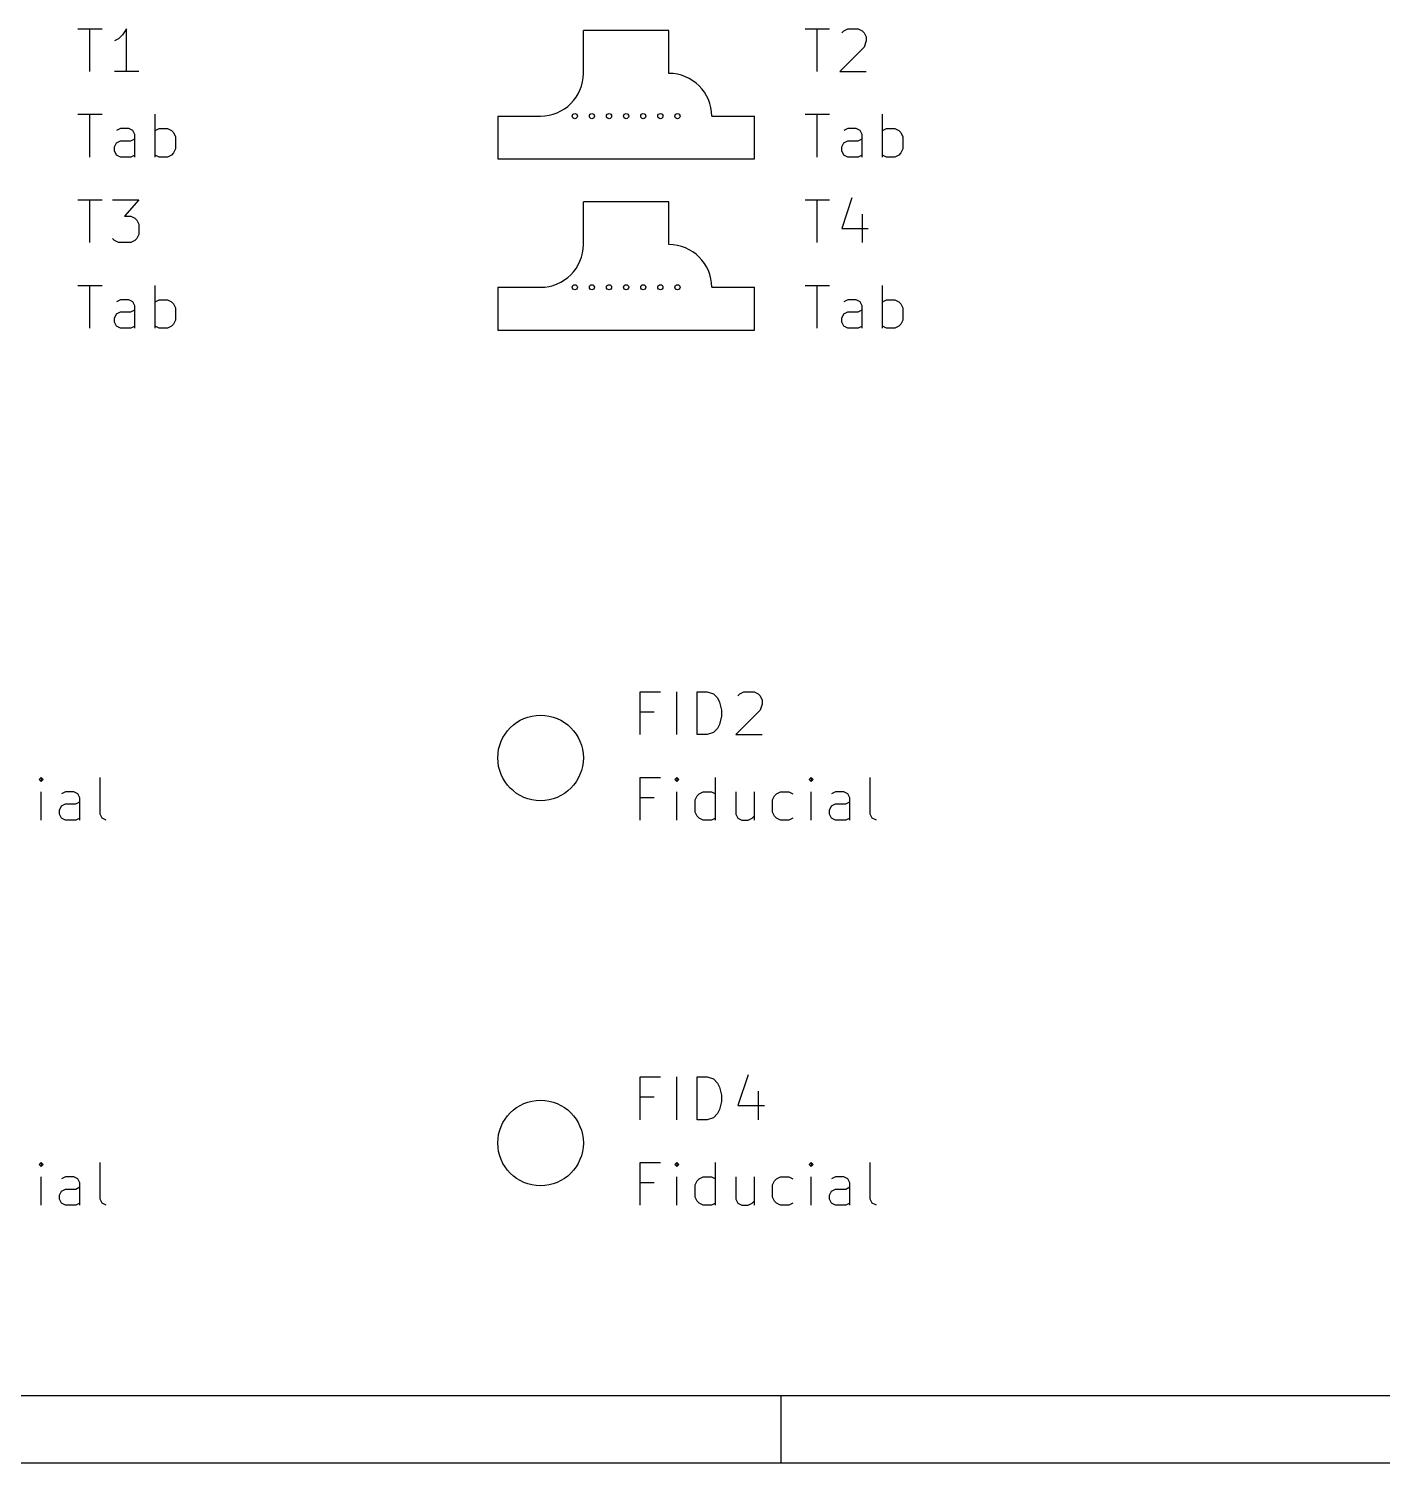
# Model space of a CAD drawing. Header units: millimetres. Extents: x 10 to 287, y -200 to -10.
# Drawn here: x 87.68 to 127.86, y -200.01 to -157.42 of the extents above; entities that cross this region are included whole.
import ezdxf

# ---------------------------------------------------------------- set-up
doc = ezdxf.new("R2010")
doc.units = ezdxf.units.MM
doc.layers.add('GREENSIXTYFIVE', color=129, linetype='CONTINUOUS')
doc.layers.add('RED', color=14, linetype='CONTINUOUS')

msp = doc.modelspace()

# ---------------------------------------------------------------- linework, layer by layer
at = {"layer": 'GREENSIXTYFIVE', "linetype": 'CONTINUOUS'}
for p, q in [((89.1321, -157.4241), (89.8578, -157.4241)), ((89.495, -158.6941), (89.495, -157.4241)), ((90.5835, -157.4241), (90.4626, -157.6056)), ((90.5835, -158.6941), (90.5835, -157.4241)), ((110.7221, -157.4241), (111.4478, -157.4241)), ((111.085, -158.6941), (111.085, -157.4241)), ((111.8107, -157.5451), (111.8711, -157.4846)), ((111.8711, -157.4846), (111.9921, -157.4241)), ((111.9921, -157.4241), (112.2945, -157.4241)), ((112.2945, -157.4241), (112.4154, -157.4846)), ((112.4154, -157.4846), (112.4759, -157.5451)), ((112.4759, -157.5451), (112.5364, -157.666)), ((90.3416, -157.7265), (90.2207, -157.787)), ((90.4626, -157.6056), (90.3416, -157.7265)), ((112.4759, -157.9684), (111.7502, -158.6941)), ((112.5364, -157.787), (112.4759, -157.9684)), ((112.5364, -157.666), (112.5364, -157.787)), ((90.9464, -158.6941), (90.2207, -158.6941)), ((111.7502, -158.6941), (112.5364, -158.6941)), ((89.1321, -159.9641), (89.8578, -159.9641)), ((89.495, -161.2341), (89.495, -159.9641)), ((91.4301, -161.2341), (91.4301, -159.9641)), ((110.7221, -159.9641), (111.4478, -159.9641)), ((111.085, -161.2341), (111.085, -159.9641)), ((113.0201, -161.2341), (113.0201, -159.9641)), ((90.4021, -160.3875), (90.2811, -160.4479)), ((90.644, -160.3875), (90.4021, -160.3875)), ((90.7649, -160.4479), (90.644, -160.3875)), ((90.8254, -160.5689), (90.7649, -160.4479)), ((91.4301, -160.4479), (91.5511, -160.3875)), ((91.5511, -160.3875), (91.793, -160.3875)), ((91.793, -160.3875), (91.9139, -160.4479)), ((91.9139, -160.4479), (91.9744, -160.5084)), ((91.9744, -160.5084), (92.0349, -160.6294)), ((111.9921, -160.3875), (111.8711, -160.4479)), ((112.234, -160.3875), (111.9921, -160.3875)), ((112.3549, -160.4479), (112.234, -160.3875)), ((112.4154, -160.5689), (112.3549, -160.4479)), ((113.0201, -160.4479), (113.1411, -160.3875)), ((113.1411, -160.3875), (113.383, -160.3875)), ((113.383, -160.3875), (113.5039, -160.4479)), ((113.5039, -160.4479), (113.5644, -160.5084)), ((113.5644, -160.5084), (113.6249, -160.6294)), ((90.2207, -160.9317), (90.2811, -160.8108)), ((90.2207, -161.0527), (90.2207, -160.9317)), ((90.2811, -160.8108), (90.4021, -160.7503)), ((90.4021, -160.7503), (90.7045, -160.7503)), ((90.7045, -160.7503), (90.8254, -160.6898)), ((90.8254, -161.2341), (90.8254, -160.5689)), ((92.0349, -160.6294), (92.0349, -160.9922)), ((111.8107, -160.9317), (111.8711, -160.8108)), ((111.8107, -161.0527), (111.8107, -160.9317)), ((111.8711, -160.8108), (111.9921, -160.7503)), ((111.9921, -160.7503), (112.2945, -160.7503)), ((112.2945, -160.7503), (112.4154, -160.6898)), ((112.4154, -161.2341), (112.4154, -160.5689)), ((113.6249, -160.6294), (113.6249, -160.9922)), ((90.2811, -161.1737), (90.2207, -161.0527)), ((90.4021, -161.2341), (90.2811, -161.1737)), ((90.7045, -161.2341), (90.4021, -161.2341)), ((90.8254, -161.1737), (90.7045, -161.2341)), ((91.5511, -161.2341), (91.4301, -161.1737)), ((91.793, -161.2341), (91.5511, -161.2341)), ((91.9139, -161.1737), (91.793, -161.2341)), ((91.9744, -161.1132), (91.9139, -161.1737)), ((92.0349, -160.9922), (91.9744, -161.1132)), ((111.8711, -161.1737), (111.8107, -161.0527)), ((111.9921, -161.2341), (111.8711, -161.1737)), ((112.2945, -161.2341), (111.9921, -161.2341)), ((112.4154, -161.1737), (112.2945, -161.2341)), ((113.1411, -161.2341), (113.0201, -161.1737)), ((113.383, -161.2341), (113.1411, -161.2341)), ((113.5039, -161.1737), (113.383, -161.2341)), ((113.5644, -161.1132), (113.5039, -161.1737)), ((113.6249, -160.9922), (113.5644, -161.1132)), ((89.1321, -162.5041), (89.8578, -162.5041)), ((89.495, -163.7741), (89.495, -162.5041)), ((90.1602, -162.5041), (90.9464, -162.5041)), ((90.9464, -162.5041), (90.523, -162.9879)), ((110.7221, -162.5041), (111.4478, -162.5041)), ((111.085, -163.7741), (111.085, -162.5041)), ((112.113, -162.4437), (111.8107, -163.3508)), ((90.523, -162.9879), (90.7045, -162.9879)), ((90.7045, -162.9879), (90.8254, -163.0484)), ((90.8254, -163.0484), (90.8859, -163.1089)), ((112.4154, -162.9275), (112.4154, -163.7741)), ((90.8859, -163.1089), (90.9464, -163.2298)), ((90.9464, -163.2298), (90.9464, -163.5322)), ((111.8107, -163.3508), (112.5968, -163.3508)), ((90.2207, -163.7137), (90.1602, -163.6532)), ((90.3416, -163.7741), (90.2207, -163.7137)), ((90.7045, -163.7741), (90.3416, -163.7741)), ((90.8254, -163.7137), (90.7045, -163.7741)), ((90.8859, -163.6532), (90.8254, -163.7137)), ((90.9464, -163.5322), (90.8859, -163.6532)), ((89.1321, -165.0441), (89.8578, -165.0441)), ((89.495, -166.3141), (89.495, -165.0441)), ((91.4301, -166.3141), (91.4301, -165.0441)), ((110.7221, -165.0441), (111.4478, -165.0441)), ((111.085, -166.3141), (111.085, -165.0441)), ((113.0201, -166.3141), (113.0201, -165.0441)), ((90.4021, -165.4675), (90.2811, -165.5279)), ((90.644, -165.4675), (90.4021, -165.4675)), ((90.7649, -165.5279), (90.644, -165.4675)), ((90.8254, -165.6489), (90.7649, -165.5279)), ((91.4301, -165.5279), (91.5511, -165.4675)), ((91.5511, -165.4675), (91.793, -165.4675)), ((91.793, -165.4675), (91.9139, -165.5279)), ((91.9139, -165.5279), (91.9744, -165.5884)), ((91.9744, -165.5884), (92.0349, -165.7094)), ((111.9921, -165.4675), (111.8711, -165.5279)), ((112.234, -165.4675), (111.9921, -165.4675)), ((112.3549, -165.5279), (112.234, -165.4675)), ((112.4154, -165.6489), (112.3549, -165.5279)), ((113.0201, -165.5279), (113.1411, -165.4675)), ((113.1411, -165.4675), (113.383, -165.4675)), ((113.383, -165.4675), (113.5039, -165.5279)), ((113.5039, -165.5279), (113.5644, -165.5884)), ((113.5644, -165.5884), (113.6249, -165.7094)), ((90.2207, -166.0117), (90.2811, -165.8908)), ((90.2207, -166.1327), (90.2207, -166.0117)), ((90.2811, -165.8908), (90.4021, -165.8303)), ((90.4021, -165.8303), (90.7045, -165.8303)), ((90.7045, -165.8303), (90.8254, -165.7698)), ((90.8254, -166.3141), (90.8254, -165.6489)), ((92.0349, -166.0722), (91.9744, -166.1932)), ((92.0349, -165.7094), (92.0349, -166.0722)), ((111.8107, -166.0117), (111.8711, -165.8908)), ((111.8107, -166.1327), (111.8107, -166.0117)), ((111.8711, -165.8908), (111.9921, -165.8303)), ((111.9921, -165.8303), (112.2945, -165.8303)), ((112.2945, -165.8303), (112.4154, -165.7698)), ((112.4154, -166.3141), (112.4154, -165.6489)), ((113.6249, -166.0722), (113.5644, -166.1932)), ((113.6249, -165.7094), (113.6249, -166.0722)), ((90.2811, -166.2537), (90.2207, -166.1327)), ((90.4021, -166.3141), (90.2811, -166.2537)), ((90.7045, -166.3141), (90.4021, -166.3141)), ((90.8254, -166.2537), (90.7045, -166.3141)), ((91.5511, -166.3141), (91.4301, -166.2537)), ((91.793, -166.3141), (91.5511, -166.3141)), ((91.9139, -166.2537), (91.793, -166.3141)), ((91.9744, -166.1932), (91.9139, -166.2537)), ((111.8711, -166.2537), (111.8107, -166.1327)), ((111.9921, -166.3141), (111.8711, -166.2537)), ((112.2945, -166.3141), (111.9921, -166.3141)), ((112.4154, -166.2537), (112.2945, -166.3141)), ((113.1411, -166.3141), (113.0201, -166.2537)), ((113.383, -166.3141), (113.1411, -166.3141)), ((113.5039, -166.2537), (113.383, -166.3141)), ((113.5644, -166.1932), (113.5039, -166.2537)), ((105.8235, -178.3792), (105.8235, -177.1092)), ((105.8235, -177.1092), (106.4283, -177.1092)), ((106.9121, -178.3792), (106.9121, -177.1092)), ((107.5169, -178.3792), (107.5169, -177.1092)), ((107.5169, -177.1092), (107.8193, -177.1092)), ((107.8193, -177.1092), (108.0007, -177.1697)), ((108.7869, -177.1697), (108.9079, -177.1092)), ((108.9079, -177.1092), (109.2103, -177.1092)), ((109.2103, -177.1092), (109.3312, -177.1697)), ((108.0007, -177.1697), (108.1217, -177.2907)), ((108.1217, -177.2907), (108.1822, -177.4116)), ((108.1822, -177.4116), (108.2426, -177.6535)), ((108.7265, -177.2302), (108.7869, -177.1697)), ((109.3312, -177.1697), (109.3917, -177.2302)), ((109.3917, -177.2302), (109.4522, -177.3511)), ((109.4522, -177.4721), (109.3917, -177.6535)), ((109.4522, -177.3511), (109.4522, -177.4721)), ((106.2469, -177.714), (105.8235, -177.714)), ((108.2426, -177.8349), (108.1822, -178.0768)), ((108.2426, -177.6535), (108.2426, -177.8349)), ((109.3917, -177.6535), (108.666, -178.3792)), ((107.8193, -178.3792), (107.5169, -178.3792)), ((108.0007, -178.3188), (107.8193, -178.3792)), ((108.1217, -178.1978), (108.0007, -178.3188)), ((108.1822, -178.0768), (108.1217, -178.1978)), ((108.666, -178.3792), (109.4522, -178.3792)), ((88.0435, -179.6492), (87.9831, -179.7097)), ((88.104, -179.7097), (88.0435, -179.6492)), ((88.0435, -179.6492), (88.0435, -179.7702)), ((89.7973, -180.7378), (89.7973, -179.6492)), ((105.8235, -180.9192), (105.8235, -179.6492)), ((105.8235, -179.6492), (106.4283, -179.6492)), ((106.9121, -179.6492), (106.8517, -179.7097)), ((106.9726, -179.7097), (106.9121, -179.6492)), ((106.9121, -179.6492), (106.9121, -179.7702)), ((108.0612, -180.9192), (108.0612, -179.6492)), ((110.9035, -179.6492), (110.8431, -179.7097)), ((110.964, -179.7097), (110.9035, -179.6492)), ((110.9035, -179.6492), (110.9035, -179.7702)), ((112.6573, -180.7378), (112.6573, -179.6492)), ((87.9831, -179.7097), (88.0435, -179.7702)), ((88.0435, -179.7702), (88.104, -179.7097)), ((88.0435, -180.9192), (88.0435, -180.0726)), ((88.7693, -180.0726), (88.6483, -180.133)), ((89.0112, -180.0726), (88.7693, -180.0726)), ((89.1321, -180.133), (89.0112, -180.0726)), ((106.8517, -179.7097), (106.9121, -179.7702)), ((106.9121, -179.7702), (106.9726, -179.7097)), ((106.9121, -180.9192), (106.9121, -180.0726)), ((107.5774, -180.133), (107.6984, -180.0726)), ((107.6984, -180.0726), (107.9403, -180.0726)), ((107.9403, -180.0726), (108.0612, -180.133)), ((108.6659, -180.0726), (108.6659, -180.7378)), ((109.2102, -180.0726), (109.2102, -180.9192)), ((109.8754, -180.133), (109.9964, -180.0726)), ((109.9964, -180.0726), (110.2383, -180.0726)), ((110.2383, -180.0726), (110.3592, -180.133)), ((110.8431, -179.7097), (110.9035, -179.7702)), ((110.9035, -179.7702), (110.964, -179.7097)), ((110.9035, -180.9192), (110.9035, -180.0726)), ((111.6293, -180.0726), (111.5083, -180.133)), ((111.8712, -180.0726), (111.6293, -180.0726)), ((111.9921, -180.133), (111.8712, -180.0726)), ((88.5879, -180.6168), (88.6483, -180.4959)), ((88.6483, -180.4959), (88.7693, -180.4354)), ((88.7693, -180.4354), (89.0717, -180.4354)), ((89.0717, -180.4354), (89.1926, -180.3749)), ((89.1926, -180.254), (89.1321, -180.133)), ((89.1926, -180.9192), (89.1926, -180.254)), ((106.2469, -180.254), (105.8235, -180.254)), ((107.4565, -180.3145), (107.5169, -180.1935)), ((107.4565, -180.6773), (107.4565, -180.3145)), ((107.5169, -180.1935), (107.5774, -180.133)), ((109.7545, -180.3145), (109.8149, -180.1935)), ((109.7545, -180.6773), (109.7545, -180.3145)), ((109.8149, -180.1935), (109.8754, -180.133)), ((111.4479, -180.6168), (111.5083, -180.4959)), ((111.5083, -180.4959), (111.6293, -180.4354)), ((111.6293, -180.4354), (111.9317, -180.4354)), ((111.9317, -180.4354), (112.0526, -180.3749)), ((112.0526, -180.254), (111.9921, -180.133)), ((112.0526, -180.9192), (112.0526, -180.254)), ((88.5879, -180.7378), (88.5879, -180.6168)), ((88.6483, -180.8588), (88.5879, -180.7378)), ((88.7693, -180.9192), (88.6483, -180.8588)), ((89.0717, -180.9192), (88.7693, -180.9192)), ((89.1926, -180.8588), (89.0717, -180.9192)), ((89.8578, -180.8588), (89.7973, -180.7378)), ((89.9788, -180.9192), (89.8578, -180.8588)), ((107.5169, -180.7983), (107.4565, -180.6773)), ((107.5774, -180.8588), (107.5169, -180.7983)), ((107.6984, -180.9192), (107.5774, -180.8588)), ((107.9403, -180.9192), (107.6984, -180.9192)), ((108.0612, -180.8588), (107.9403, -180.9192)), ((108.6659, -180.7378), (108.7264, -180.8588)), ((108.7264, -180.8588), (108.8474, -180.9192)), ((108.8474, -180.9192), (109.0288, -180.9192)), ((109.0288, -180.9192), (109.1497, -180.8588)), ((109.1497, -180.8588), (109.2102, -180.7983)), ((109.8149, -180.7983), (109.7545, -180.6773)), ((109.8754, -180.8588), (109.8149, -180.7983)), ((109.9964, -180.9192), (109.8754, -180.8588)), ((110.2383, -180.9192), (109.9964, -180.9192)), ((110.3592, -180.8588), (110.2383, -180.9192)), ((111.4479, -180.7378), (111.4479, -180.6168)), ((111.5083, -180.8588), (111.4479, -180.7378)), ((111.6293, -180.9192), (111.5083, -180.8588)), ((111.9317, -180.9192), (111.6293, -180.9192)), ((112.0526, -180.8588), (111.9317, -180.9192)), ((112.7178, -180.8588), (112.6573, -180.7378)), ((112.8388, -180.9192), (112.7178, -180.8588)), ((105.8235, -189.8092), (105.8235, -188.5392)), ((105.8235, -188.5392), (106.4283, -188.5392)), ((106.9121, -189.8092), (106.9121, -188.5392)), ((107.5169, -189.8092), (107.5169, -188.5392)), ((107.5169, -188.5392), (107.8193, -188.5392)), ((107.8193, -188.5392), (108.0007, -188.5997)), ((108.0007, -188.5997), (108.1217, -188.7207)), ((109.0288, -188.4788), (108.7265, -189.3859)), ((108.1217, -188.7207), (108.1822, -188.8416)), ((108.1822, -188.8416), (108.2426, -189.0835)), ((109.3312, -188.9626), (109.3312, -189.8092)), ((106.2469, -189.144), (105.8235, -189.144)), ((108.2426, -189.2649), (108.1822, -189.5068)), ((108.2426, -189.0835), (108.2426, -189.2649)), ((108.7265, -189.3859), (109.5126, -189.3859)), ((107.8193, -189.8092), (107.5169, -189.8092)), ((108.0007, -189.7488), (107.8193, -189.8092)), ((108.1217, -189.6278), (108.0007, -189.7488)), ((108.1822, -189.5068), (108.1217, -189.6278)), ((88.0435, -191.0792), (87.9831, -191.1397)), ((87.9831, -191.1397), (88.0435, -191.2002)), ((88.104, -191.1397), (88.0435, -191.0792)), ((88.0435, -191.0792), (88.0435, -191.2002)), ((88.0435, -191.2002), (88.104, -191.1397)), ((89.7973, -192.1678), (89.7973, -191.0792)), ((105.8235, -192.3492), (105.8235, -191.0792)), ((105.8235, -191.0792), (106.4283, -191.0792)), ((106.9121, -191.0792), (106.8517, -191.1397)), ((106.8517, -191.1397), (106.9121, -191.2002)), ((106.9726, -191.1397), (106.9121, -191.0792)), ((106.9121, -191.0792), (106.9121, -191.2002)), ((106.9121, -191.2002), (106.9726, -191.1397)), ((108.0612, -192.3492), (108.0612, -191.0792)), ((110.9035, -191.0792), (110.8431, -191.1397)), ((110.8431, -191.1397), (110.9035, -191.2002)), ((110.964, -191.1397), (110.9035, -191.0792)), ((110.9035, -191.0792), (110.9035, -191.2002)), ((110.9035, -191.2002), (110.964, -191.1397)), ((112.6573, -192.1678), (112.6573, -191.0792)), ((88.0435, -192.3492), (88.0435, -191.5026)), ((88.7693, -191.5026), (88.6483, -191.563)), ((89.0112, -191.5026), (88.7693, -191.5026)), ((89.1321, -191.563), (89.0112, -191.5026)), ((89.1926, -191.684), (89.1321, -191.563)), ((106.9121, -192.3492), (106.9121, -191.5026)), ((107.4565, -191.7445), (107.5169, -191.6235)), ((107.5169, -191.6235), (107.5774, -191.563)), ((107.5774, -191.563), (107.6984, -191.5026)), ((107.6984, -191.5026), (107.9403, -191.5026)), ((107.9403, -191.5026), (108.0612, -191.563)), ((108.6659, -191.5026), (108.6659, -192.1678)), ((109.2102, -191.5026), (109.2102, -192.3492)), ((109.7545, -191.7445), (109.8149, -191.6235)), ((109.8149, -191.6235), (109.8754, -191.563)), ((109.8754, -191.563), (109.9964, -191.5026)), ((109.9964, -191.5026), (110.2383, -191.5026)), ((110.2383, -191.5026), (110.3592, -191.563)), ((110.9035, -192.3492), (110.9035, -191.5026)), ((111.6293, -191.5026), (111.5083, -191.563)), ((111.8712, -191.5026), (111.6293, -191.5026)), ((111.9921, -191.563), (111.8712, -191.5026)), ((112.0526, -191.684), (111.9921, -191.563)), ((88.5879, -192.0468), (88.6483, -191.9259)), ((88.5879, -192.1678), (88.5879, -192.0468)), ((88.6483, -191.9259), (88.7693, -191.8654)), ((88.7693, -191.8654), (89.0717, -191.8654)), ((89.0717, -191.8654), (89.1926, -191.8049)), ((89.1926, -192.3492), (89.1926, -191.684)), ((106.2469, -191.684), (105.8235, -191.684)), ((107.4565, -192.1073), (107.4565, -191.7445)), ((109.7545, -192.1073), (109.7545, -191.7445)), ((111.4479, -192.0468), (111.5083, -191.9259)), ((111.4479, -192.1678), (111.4479, -192.0468)), ((111.5083, -191.9259), (111.6293, -191.8654)), ((111.6293, -191.8654), (111.9317, -191.8654)), ((111.9317, -191.8654), (112.0526, -191.8049)), ((112.0526, -192.3492), (112.0526, -191.684)), ((88.6483, -192.2888), (88.5879, -192.1678)), ((88.7693, -192.3492), (88.6483, -192.2888)), ((89.0717, -192.3492), (88.7693, -192.3492)), ((89.1926, -192.2888), (89.0717, -192.3492)), ((89.8578, -192.2888), (89.7973, -192.1678)), ((89.9788, -192.3492), (89.8578, -192.2888)), ((107.5169, -192.2283), (107.4565, -192.1073)), ((107.5774, -192.2888), (107.5169, -192.2283)), ((107.6984, -192.3492), (107.5774, -192.2888)), ((107.9403, -192.3492), (107.6984, -192.3492)), ((108.0612, -192.2888), (107.9403, -192.3492)), ((108.6659, -192.1678), (108.7264, -192.2888)), ((108.7264, -192.2888), (108.8474, -192.3492)), ((108.8474, -192.3492), (109.0288, -192.3492)), ((109.0288, -192.3492), (109.1497, -192.2888)), ((109.1497, -192.2888), (109.2102, -192.2283)), ((109.8149, -192.2283), (109.7545, -192.1073)), ((109.8754, -192.2888), (109.8149, -192.2283)), ((109.9964, -192.3492), (109.8754, -192.2888)), ((110.2383, -192.3492), (109.9964, -192.3492)), ((110.3592, -192.2888), (110.2383, -192.3492)), ((111.5083, -192.2888), (111.4479, -192.1678)), ((111.6293, -192.3492), (111.5083, -192.2888)), ((111.9317, -192.3492), (111.6293, -192.3492)), ((112.0526, -192.2888), (111.9317, -192.3492)), ((112.7178, -192.2888), (112.6573, -192.1678)), ((112.8388, -192.3492), (112.7178, -192.2888))]:
    msp.add_line(p, q, dxfattribs=at)
at = {"layer": 'RED', "linetype": 'CONTINUOUS'}
for p, q in [((104.14, -158.75), (104.14, -157.48)), ((106.68, -157.48), (104.14, -157.48)), ((106.68, -158.75), (106.68, -157.48)), ((101.6, -160.02), (102.87, -160.02)), ((101.6, -160.02), (101.6, -161.29)), ((107.95, -160.02), (109.22, -160.02)), ((109.22, -161.29), (109.22, -160.02)), ((101.6, -161.29), (109.22, -161.29)), ((104.14, -163.83), (104.14, -162.56)), ((106.68, -162.56), (104.14, -162.56)), ((106.68, -163.83), (106.68, -162.56)), ((101.6, -165.1), (102.87, -165.1)), ((101.6, -165.1), (101.6, -166.37)), ((107.95, -165.1), (109.22, -165.1)), ((109.22, -166.37), (109.22, -165.1)), ((101.6, -166.37), (109.22, -166.37)), ((285.0022, -198.0072), (12, -198.0072)), ((110, -198.0072), (110, -200.0072)), ((287.0022, -200.0072), (10, -200.0072))]:
    msp.add_line(p, q, dxfattribs=at)
at = {"layer": 'RED'}
for centre, radius in [((103.886, -160.02), 0.0762), ((104.394, -160.02), 0.0762), ((104.902, -160.02), 0.0762), ((105.41, -160.02), 0.0762), ((105.918, -160.02), 0.0762), ((106.426, -160.02), 0.0762), ((106.934, -160.02), 0.0762), ((103.886, -165.1), 0.0762), ((104.394, -165.1), 0.0762), ((104.902, -165.1), 0.0762), ((105.41, -165.1), 0.0762), ((105.918, -165.1), 0.0762), ((106.426, -165.1), 0.0762), ((106.934, -165.1), 0.0762), ((102.87, -179.07), 1.27), ((102.87, -190.5), 1.27)]:
    msp.add_circle(centre, radius, dxfattribs=at)
for centre, start, end in [((102.87, -158.75), -90, 0), ((106.68, -160.02), 0, 90), ((102.87, -163.83), -90, 0), ((106.68, -165.1), 0, 90)]:
    msp.add_arc(centre, 1.27, start, end, dxfattribs=at)

doc.saveas('drawing.dxf')
